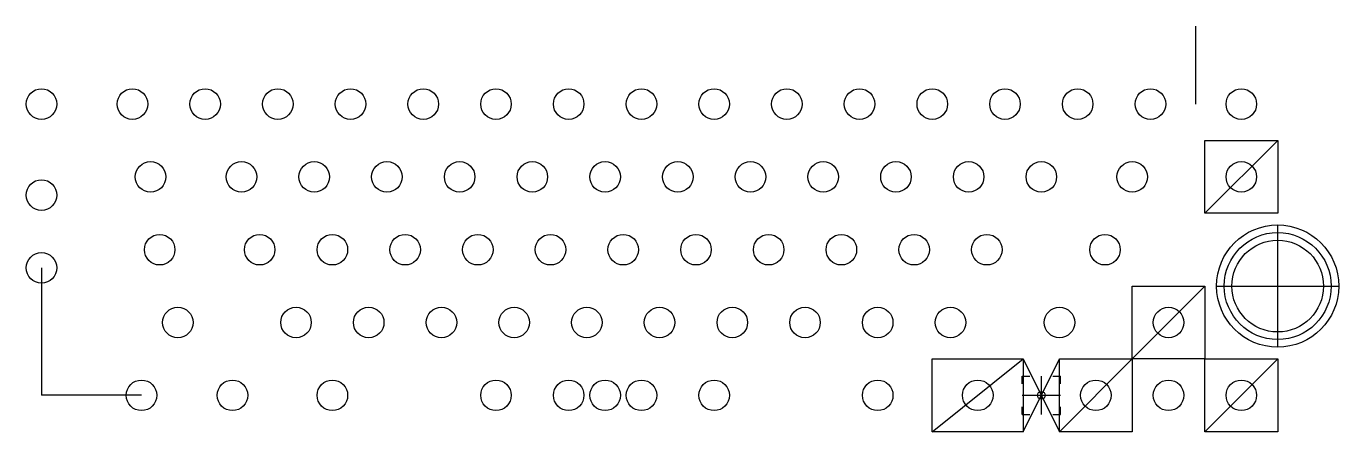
# Model space of a CAD drawing. Header units: millimetres. Extents: x 32 to 376, y 24 to 130.
import ezdxf

# ---------------------------------------------------------------- set-up
doc = ezdxf.new("R2010")
doc.units = ezdxf.units.MM

msp = doc.modelspace()

# ---------------------------------------------------------------- linework, layer by layer
for p, q in [((338.2, 109.54), (338.2, 129.89)), ((340.58, 80.97), (359.63, 100.02)), ((359.63, 45.92), (359.63, 77.92)), ((35.78, 66.68), (35.78, 33.34)), ((321.53, 42.87), (340.58, 61.92)), ((343.63, 61.92), (375.63, 61.92)), ((269.14, 23.82), (292.95, 42.87)), ((292.95, 42.87), (302.48, 23.82)), ((292.95, 23.82), (302.48, 42.87)), ((302.48, 23.82), (321.53, 42.87)), ((340.58, 23.82), (359.63, 42.87)), ((292.72, 38.34), (294.72, 38.34)), ((292.72, 36.34), (292.72, 38.34)), ((297.72, 28.34), (297.72, 38.34)), ((300.72, 38.34), (302.72, 38.34)), ((302.72, 36.34), (302.72, 38.34)), ((61.97, 33.34), (35.78, 33.34)), ((292.72, 33.34), (302.72, 33.34)), ((292.72, 28.34), (292.72, 30.34)), ((292.72, 28.34), (294.72, 28.34)), ((300.72, 28.34), (302.72, 28.34)), ((302.72, 28.34), (302.72, 30.34))]:
    msp.add_line(p, q)
for points in [[(340.58, 100.02), (359.63, 100.02), (359.63, 80.97), (340.58, 80.97)], [(321.53, 61.92), (340.58, 61.92), (340.58, 42.87), (321.53, 42.87)], [(269.14, 42.87), (292.95, 42.87), (292.95, 23.82), (269.14, 23.82)], [(302.48, 42.87), (321.53, 42.87), (321.53, 23.82), (302.48, 23.82)], [(340.58, 42.87), (359.63, 42.87), (359.63, 23.82), (340.58, 23.82)]]:
    msp.add_lwpolyline(points, close=True)
for centre, radius in [((35.78, 109.54), 4), ((59.59, 109.54), 4), ((78.64, 109.54), 4), ((97.69, 109.54), 4), ((116.74, 109.54), 4), ((135.79, 109.54), 4), ((154.84, 109.54), 4), ((173.89, 109.54), 4), ((192.94, 109.54), 4), ((211.99, 109.54), 4), ((231.04, 109.54), 4), ((250.09, 109.54), 4), ((269.14, 109.54), 4), ((288.19, 109.54), 4), ((307.24, 109.54), 4), ((326.29, 109.54), 4), ((350.1, 109.54), 4), ((64.35, 90.49), 4), ((88.17, 90.49), 4), ((107.22, 90.49), 4), ((126.27, 90.49), 4), ((145.32, 90.49), 4), ((164.37, 90.49), 4), ((183.42, 90.49), 4), ((202.47, 90.49), 4), ((221.52, 90.49), 4), ((240.57, 90.49), 4), ((259.62, 90.49), 4), ((278.67, 90.49), 4), ((297.72, 90.49), 4), ((321.53, 90.49), 4), ((350.1, 90.49), 4), ((35.78, 85.73), 4), ((359.63, 61.92), 16), ((359.63, 61.92), 14), ((66.74, 71.44), 4), ((92.93, 71.44), 4), ((111.98, 71.44), 4), ((131.03, 71.44), 4), ((150.08, 71.44), 4), ((169.13, 71.44), 4), ((188.18, 71.44), 4), ((207.23, 71.44), 4), ((226.28, 71.44), 4), ((245.33, 71.44), 4), ((264.38, 71.44), 4), ((283.43, 71.44), 4), ((314.39, 71.44), 4), ((359.63, 61.92), 12), ((35.78, 66.68), 4), ((71.5, 52.39), 4), ((102.45, 52.39), 4), ((121.5, 52.39), 4), ((140.55, 52.39), 4), ((159.6, 52.39), 4), ((178.65, 52.39), 4), ((197.7, 52.39), 4), ((216.75, 52.39), 4), ((235.8, 52.39), 4), ((254.85, 52.39), 4), ((273.9, 52.39), 4), ((302.48, 52.39), 4), ((331.05, 52.39), 4), ((61.97, 33.34), 4), ((85.79, 33.34), 4), ((111.98, 33.34), 4), ((154.84, 33.34), 4), ((173.89, 33.34), 4), ((183.42, 33.34), 4), ((192.94, 33.34), 4), ((211.99, 33.34), 4), ((254.85, 33.34), 4), ((281.05, 33.34), 4), ((312, 33.34), 4), ((331.05, 33.34), 4), ((350.1, 33.34), 4), ((297.72, 33.34), 1)]:
    msp.add_circle(centre, radius)

doc.saveas('drawing.dxf')
